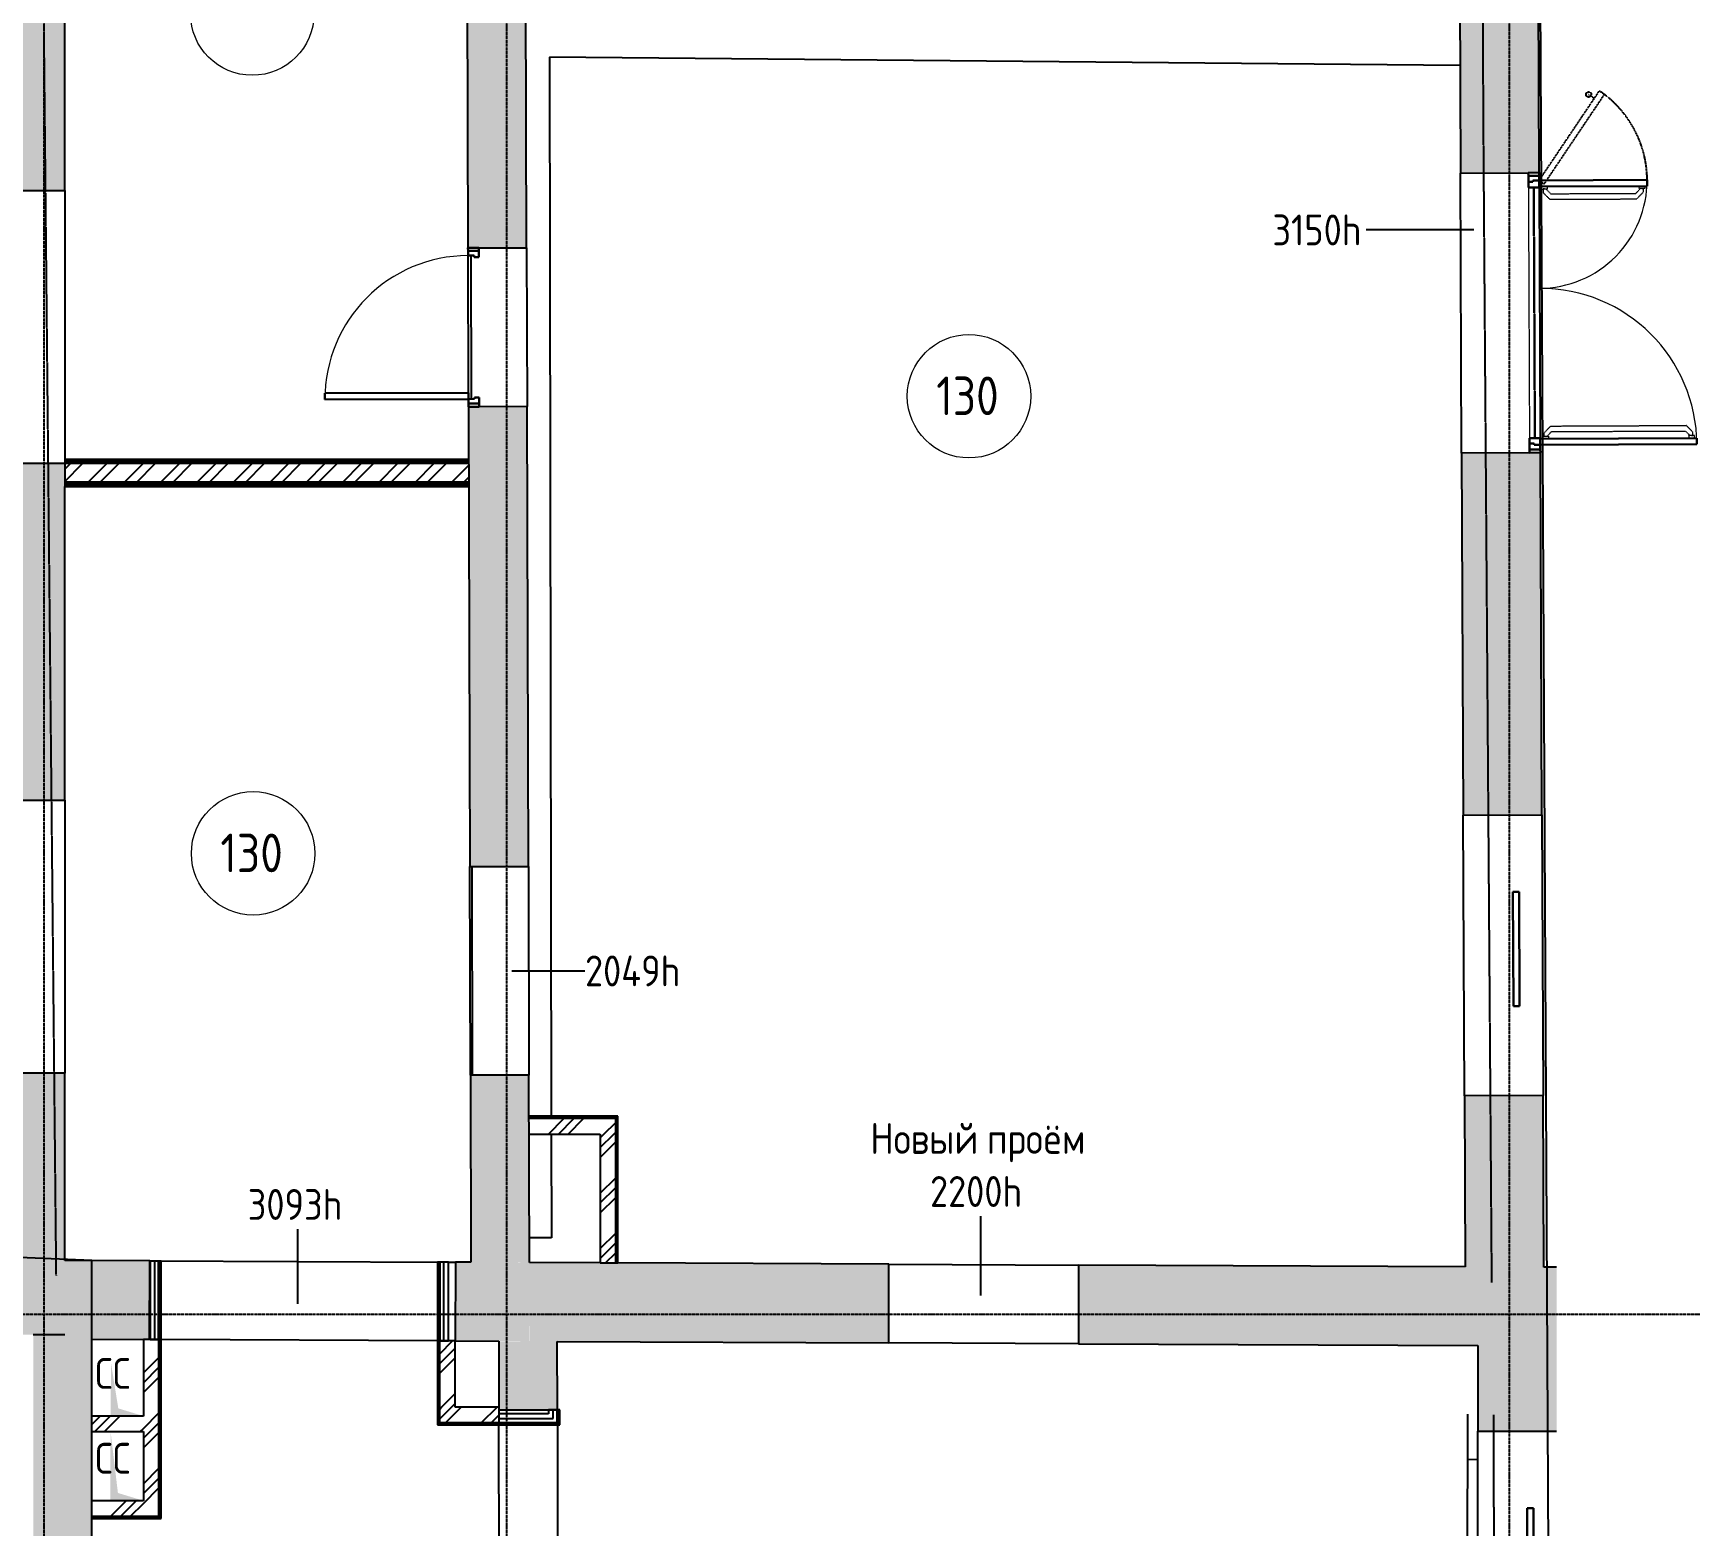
# Model space of a CAD drawing. Header units: millimetres. Extents: x -99936 to 523262, y -63190 to 327013.
# Drawn here: x 46340 to 57142, y 19186 to 28861 of the extents above; entities that cross this region are included whole.
import ezdxf

# ---------------------------------------------------------------- set-up
doc = ezdxf.new("R2010")
doc.units = ezdxf.units.MM
for name, pattern in [('ADSK_Линия сетки', [25, 20, -2.5, 0, -2.5]), ('ADSK_Сверху', [4.5, 3, -1.5]), ('ADSK_Снесено', [4.5, 3, -1.5]), ('ADSK_Штриховая_ш2 п1', [3, 2, -1])]:
    doc.linetypes.add(name, pattern=pattern)
for name, color, linetype, lineweight, true_color in [('_ Окна', 5, 'Continuous', 30, 0x0000ff), ('Линии', 7, 'Continuous', 9, 0x00a600), ('Стены внутренние', 5, 'Continuous', 18, 0x0000ff), ('Стены наружные', 1, 'ADSK_Снесено', 18, 0xff0000)]:
    doc.layers.add(name, color=color, linetype=linetype, lineweight=lineweight, true_color=true_color)
for name, color, linetype, lineweight in [('Аннотация', 7, 'Continuous', 9), ('Двери', 251, 'Continuous', 18), ('Марки помещений', 7, 'Continuous', 20), ('Окна', 251, 'Continuous', 18), ('Перекрытие', 7, 'Continuous', 18), ('Узлы', 7, 'Continuous', 18)]:
    doc.layers.add(name, color=color, linetype=linetype, lineweight=lineweight)
doc.styles.add('GOST Common_1', font='GOST Common_0.ttf', dxfattribs={"width": 0.9, "height": 200})
doc.styles.add('GOST Common_2', font='GOST Common_0.ttf', dxfattribs={"width": 0.9, "height": 250})
pattern_1 = [(45, (0, 0), (-179.6051, 179.6051), []), (45, (63.5, 0), (0, 359.2102), []), (45, (-63.5, 0), (0, 359.2102), [])]

# ---------------------------------------------------------------- blocks, each defined once
blk = doc.blocks.new('Витраж-тент - 75мм-2075144-01 План 1-го этажа маркировочный')
at = {"layer": '_ Окна', "color": 161, "linetype": 'ADSK_Сверху', "true_color": 0xaaaaff}
for p, q in [((-887.5, 25), (-812.5, 25)), ((-812.5, 25), (-812.5, -45)), ((887.5, 25), (812.5, 25)), ((812.5, 25), (812.5, -45)), ((-812.5, -45), (-887.5, -45)), ((-812.5, -10), (812.5, -10)), ((812.5, -45), (887.5, -45))]:
    blk.add_line(p, q, dxfattribs=at)
at = {"layer": 'Окна', "color": 161, "linetype": 'ADSK_Сверху', "true_color": 0xaaaaff}
for p, q in [((812.5, 25), (-812.5, 25)), ((-812.5, -45), (812.5, -45))]:
    blk.add_line(p, q, dxfattribs=at)
blk = doc.blocks.new('Витраж-стеклопакет - Глухой стеклопакет 40мм-1233085-01 План 1-го этажа маркировочный')
at = {"layer": '_ Окна'}
for p, q in [((370, 20), (-370, 20)), ((-370, 20), (-370, -20)), ((370, -20), (370, 20)), ((-370, -20), (370, -20))]:
    blk.add_line(p, q, dxfattribs=at)
blk = doc.blocks.new('AC_Дверь_Однопольная - Д-34п 1030х2200h-1983151-01 План 1-го этажа маркировочный')
at = {"layer": 'Двери', "lineweight": 30}
for p, q in [((-465, 1120), (-425, 1120)), ((-465, 190), (-465, 1120)), ((-425, 1120), (-425, 190)), ((-515, 190), (-495, 190)), ((-515, 120), (-515, 190)), ((-495, 120), (-515, 120)), ((-495, 190), (-465, 190)), ((-495, 120), (-495, 190)), ((-495, 190), (-495, 120)), ((-455, 120), (-495, 120)), ((-425, 190), (-465, 190)), ((-465, 190), (-465, 150)), ((-465, 150), (-455, 150)), ((-455, 150), (-455, 120)), ((455, 150), (465, 150)), ((455, 120), (455, 150)), ((495, 120), (455, 120)), ((465, 190), (495, 190)), ((465, 150), (465, 190)), ((495, 190), (495, 120)), ((495, 190), (515, 190)), ((495, 120), (495, 190)), ((515, 120), (495, 120)), ((515, 190), (515, 120))]:
    blk.add_line(p, q, dxfattribs=at)
at = {"layer": 'Двери'}
blk.add_arc((-465, 190), 930, 0, 90, dxfattribs=at)
blk = doc.blocks.new('AC_Дверь_Двупольная - ДН-1л 1815х2110h-2039696-01 План 1-го этажа маркировочный')
at = {"layer": 'Двери', "linetype": 'ADSK_Сверху', "lineweight": 9}
for p, q in [((778, 1244), (735, 1202)), ((735, 323), (735, 1202)), ((801, 1226), (771, 1196)), ((771, 329), (771, 1196)), ((801, 1244), (778, 1244)), ((817, 1255), (801, 1255)), ((801, 1255), (801, 1217)), ((801, 1236), (801, 1244)), ((801, 1217), (817, 1217)), ((-818, 940), (-802, 940)), ((-802, 902), (-818, 902)), ((-802, 940), (-802, 902)), ((-802, 921), (-802, 929)), ((-802, 929), (-778, 929)), ((-802, 911), (-771, 881)), ((-778, 929), (-735, 887)), ((-771, 329), (-771, 881)), ((-735, 323), (-735, 887)), ((-802, 299), (-771, 329)), ((801, 299), (771, 329)), ((-802, 309), (-818, 309)), ((-818, 270), (-802, 270)), ((-802, 270), (-802, 309)), ((-802, 289), (-802, 281)), ((-802, 281), (-778, 281)), ((-778, 281), (-735, 323)), ((778, 281), (735, 323)), ((801, 281), (778, 281)), ((801, 270), (801, 309)), ((801, 309), (817, 309)), ((817, 270), (801, 270))]:
    blk.add_line(p, q, dxfattribs=at)
at = {"layer": 'Двери', "lineweight": 30}
for p, q in [((857, 1270), (817, 1270)), ((817, 1270), (817, 255)), ((857, 255), (857, 1270)), ((-858, 955), (-818, 955)), ((-858, 255), (-858, 955)), ((-818, 955), (-818, 255)), ((-908, 255), (-888, 255)), ((-908, 185), (-908, 255)), ((-888, 255), (-858, 255)), ((-888, 185), (-888, 255)), ((-888, 255), (-888, 185)), ((-818, 255), (-858, 255)), ((-858, 255), (-858, 215)), ((817, 255), (857, 255)), ((887, 255), (857, 255)), ((857, 255), (857, 215)), ((887, 185), (887, 255)), ((907, 255), (887, 255)), ((887, 255), (887, 185)), ((907, 185), (907, 255)), ((-888, 185), (-908, 185)), ((-848, 185), (-888, 185)), ((-858, 215), (-848, 215)), ((-848, 215), (-848, 185)), ((857, 215), (847, 215)), ((847, 215), (847, 185)), ((847, 185), (887, 185)), ((887, 185), (907, 185))]:
    blk.add_line(p, q, dxfattribs=at)
at = {"layer": 'Двери'}
for centre, radius, start, end in [((857, 255), 1015, 90, 180), ((-858, 255), 700, 360, 90)]:
    blk.add_arc(centre, radius, start, end, dxfattribs=at)
blk = doc.blocks.new('ADSK_Марка_Помещение_ОдноЗначение - Номер-247393-01 План 1-го этажа маркировочный')
at = {"layer": 'Марки помещений'}
blk.add_circle((0, 0), 4, dxfattribs=at)

msp = doc.modelspace()

# ---------------------------------------------------------------- hatches: boundary and pattern name
at = {"layer": 'Стены внутренние', "lineweight": 25, "true_color": 0x636466}
h = msp.add_hatch(color=251, dxfattribs=at)
h.paths.add_polyline_path([(49161.688, 26010.83), (49541.686, 26011.909), (49540.467, 26441.274), (49160.469, 26440.195), (49161.685, 26011.909)])
h.paths.add_polyline_path([(49157.544, 27470.191), (49537.542, 27471.27), (49529.679, 30240.176), (49149.681, 30239.097), (49154.08, 28689.989)])
h.paths.add_polyline_path([(49145.734, 31628.963), (49525.733, 31630.042), (49514.196, 35692.872), (49134.197, 35691.792), (49145.731, 31630.042)])
h.paths.add_polyline_path([(49131.264, 36724.788), (49511.262, 36725.867), (49510.828, 36878.77), (49130.814, 36883.074), (49131.264, 36724.987)])
h = msp.add_hatch(dxfattribs=at)
h.set_pattern_fill('FP_2', color=251, style=0, pattern_type=2)
h.set_pattern_definition([(45, (0, 0), (-117.8655, 117.8655), []), (45, (78.58, 0), (-117.8655, 117.8655), [])])
h.paths.add_polyline_path([(49161.857, 25951.146), (49161.437, 26071.146), (46543.212, 26071.146), (46543.212, 25951.146), (49161.805, 25951.146)])
h = msp.add_hatch(color=251, dxfattribs=at)
h.paths.add_polyline_path([(49556.225, 20891.93), (49552.773, 22107.508), (49172.775, 22106.429), (49176.219, 20893.684), (49514.371, 20892.123)])
h.paths.add_polyline_path([(49168.934, 23458.872), (49548.933, 23459.951), (49541.686, 26011.909), (49161.688, 26010.83), (49168.931, 23459.951)])
h = msp.add_hatch(dxfattribs=at)
h.set_pattern_fill('FP_3', color=251, style=0, pattern_type=2)
h.set_pattern_definition(pattern_1)
h.paths.add_polyline_path([(50014.841, 21724.839), (50114.841, 21724.839), (50114.841, 21824.839), (49553.576, 21824.839), (49553.86, 21724.839), (49736.53, 21724.839)])
h = msp.add_hatch(dxfattribs=at)
h.set_pattern_fill('FP_3', color=251, style=0, pattern_type=2)
h.set_pattern_definition(pattern_1)
h.paths.add_polyline_path([(50114.841, 20889.35), (50114.841, 21724.839), (50014.841, 21724.839), (50014.841, 20889.812), (50095.305, 20889.441)])
msp.add_hatch(color=251, dxfattribs=at).paths.add_polyline_path([(46339.852, 12936.767), (46719.852, 12940.41), (46719.852, 20395.02), (46543.212, 20395.836), (46543.212, 20424.059), (46339.852, 20424.059), (46339.852, 13592.3)])
h = msp.add_hatch(dxfattribs=at)
h.set_pattern_fill('FP_3', color=251, style=0, pattern_type=2)
h.set_pattern_definition(pattern_1)
h.paths.add_polyline_path([(47153.495, 19246.916), (47153.495, 20393.018), (47053.495, 20393.018), (47053.495, 19246.916), (47091.151, 19246.916)])
h = msp.add_hatch(dxfattribs=at)
h.set_pattern_fill('FP_3', color=251, style=0, pattern_type=2)
h.set_pattern_definition(pattern_1)
h.paths.add_polyline_path([(49072.625, 19953.939), (49074.409, 19953.939), (49074.409, 20384.148), (48974.409, 20384.148), (48974.409, 19953.939), (48980.571, 19953.939)])
h = msp.add_hatch(color=251, dxfattribs=at)
h.paths.add_polyline_path([(49361.796, 16651.52), (49741.796, 16652.057), (49739.133, 18537.569), (49359.134, 18537.032), (49361.668, 16742.055)])
h.paths.add_polyline_path([(49357.157, 19937.227), (49737.156, 19937.763), (49736.53, 20381.092), (49356.529, 20381.926), (49356.569, 20353.443)])
h = msp.add_hatch(dxfattribs=at)
h.set_pattern_fill('FP_3', color=251, style=0, pattern_type=2)
h.set_pattern_definition(pattern_1)
h.paths.add_polyline_path([(46751.103, 19796.916), (47053.495, 19796.916), (47053.495, 19896.916), (46719.852, 19896.916), (46719.852, 19796.916)])
h = msp.add_hatch(dxfattribs=at)
h.set_pattern_fill('FP_3', color=251, style=0, pattern_type=2)
h.set_pattern_definition(pattern_1)
h.paths.add_polyline_path([(48974.409, 19853.939), (49357.274, 19853.939), (49356.528, 19953.939), (48974.409, 19953.939)])
h = msp.add_hatch(dxfattribs=at)
h.set_pattern_fill('FP_3', color=251, style=0, pattern_type=2)
h.set_pattern_definition(pattern_1)
h.paths.add_polyline_path([(47046.404, 19246.916), (47053.495, 19246.916), (47053.426, 19346.916), (46719.852, 19346.916), (46719.852, 19246.916), (46834.261, 19246.916)])
at = {"layer": 'Стены наружные', "linetype": 'Continuous', "lineweight": 25, "true_color": 0x636466}
h = msp.add_hatch(color=251, dxfattribs=at)
h.paths.add_polyline_path([(56131.687, 20861.57), (56126.868, 21975.347), (55616.872, 21973.14), (55621.672, 20863.925), (56126.868, 20861.592)])
h.paths.add_polyline_path([(55608.998, 23793.123), (56118.993, 23795.33), (56108.84, 26142.13), (55598.844, 26139.923), (55608.48, 23912.973)])
h.paths.add_polyline_path([(55590.992, 27954.906), (56030.988, 27956.81), (56030.988, 27956.831), (56100.987, 27957.134), (56090.681, 30339.215), (55580.685, 30337.008), (55587.974, 28652.503)])
h.paths.add_polyline_path([(55576.575, 31286.999), (56086.57, 31289.206), (56072.019, 34652.539), (55562.023, 34650.333), (55574.007, 31880.659)])
h.paths.add_polyline_path([(55554.365, 36420.316), (56064.361, 36422.523), (56032.618, 43759.207), (55522.613, 43759.207), (55554.356, 36422.523)])
h = msp.add_hatch(color=251, dxfattribs=at)
h.paths.add_polyline_path([(46033.212, 20934.059), (46543.212, 20934.059), (46543.212, 22119.17), (46033.212, 22119.17)])
h.paths.add_polyline_path([(46033.212, 23889.17), (46543.212, 23889.17), (46543.212, 26071.146), (46033.212, 26071.146), (46033.212, 23912.973)])
h.paths.add_polyline_path([(46033.212, 27841.146), (46543.212, 27841.146), (46543.212, 30057.444), (46033.212, 30057.444)])
h.paths.add_polyline_path([(46033.212, 31827.444), (46543.212, 31827.444), (46543.212, 34118.808), (46033.212, 34118.808), (46033.212, 31880.659)])
h.paths.add_polyline_path([(46396.034, 35888.808), (46543.212, 35888.808), (46543.212, 43249.207), (46033.212, 43249.207), (46033.212, 35888.808), (46393.726, 35888.808)])
h = msp.add_hatch(color=251, dxfattribs=at)
h.paths.add_polyline_path([(46339.852, 20424.059), (46543.212, 20424.059), (46543.212, 20934.059), (45391.977, 20934.059), (45391.977, 20424.059), (45636.37, 20424.059)])
h.paths.add_polyline_path([(42686.552, 20424.059), (43576.977, 20424.059), (43576.977, 20934.059), (41597.582, 20934.059), (41597.582, 20424.059), (42515.943, 20424.623), (42630.339, 20425.478), (42630.349, 20424.059)])
h.paths.add_polyline_path([(39192.848, 20424.059), (39867.582, 20424.059), (39867.582, 20934.059), (30807.016, 20934.059), (30807.016, 20424.059), (38947.966, 20424.059)])
h = msp.add_hatch(color=251, dxfattribs=at)
h.paths.add_polyline_path([(49555.772, 20381.926), (49558.127, 20891.921), (49076.964, 20893.684), (49074.612, 20384.148), (49510.033, 20382.137)])
h.paths.add_polyline_path([(47093.035, 20393.297), (47095.39, 20903.292), (46543.212, 20905.841), (46543.212, 20395.836), (47053.495, 20393.48)])
h = msp.add_hatch(color=251, dxfattribs=at)
h.paths.add_polyline_path([(55703.949, 20353.539), (55703.949, 20863.545), (53115.345, 20875.497), (53115.345, 20365.491), (55638.441, 20353.842)])
h.paths.add_polyline_path([(51885.345, 20371.17), (51885.345, 20881.176), (49558.127, 20891.921), (49556.225, 20381.926), (50095.305, 20379.435), (51845.527, 20371.354)])
h = msp.add_hatch(color=251, dxfattribs=at)
h.paths.add_polyline_path([(56213.949, 9042.302), (56213.949, 9536.313), (55703.949, 9536.313), (55703.949, 9042.302), (55830.596, 9042.302)])
h.paths.add_polyline_path([(55703.949, 11356.313), (56213.949, 11356.313), (56213.949, 13914.844), (55703.949, 13914.844), (55703.949, 13510.502)])
h.paths.add_polyline_path([(55703.949, 15734.844), (56213.949, 15734.844), (56213.949, 17978.533), (55703.949, 17978.533), (55703.949, 15737.827)])
h.paths.add_polyline_path([(56213.949, 19798.533), (56213.949, 20861.19), (55703.949, 20863.545), (55703.949, 19798.533)])
at = {"layer": 'Узлы', "lineweight": 25, "true_color": 0x636466}
for points in [[(47035.313, 19896.916), (47053.495, 19896.916), (46890.702, 19946.395), (46843.184, 20241.958), (46841.223, 19896.916), (46902.501, 19896.916)], [(46840.593, 19347.901), (47053.495, 19347.901), (46888.214, 19398.136), (46840.593, 19796.916), (46837.979, 19347.901)]]:
    msp.add_hatch(color=251, dxfattribs=at).paths.add_polyline_path(points)

# ---------------------------------------------------------------- linework, layer by layer
at = {"linetype": 'ADSK_Линия сетки', "lineweight": 25}
for p, q in [((46409.91, -4984.787), (46409.91, 44534.787)), ((49409.91, -4984.787), (49409.91, 44534.787)), ((55909.91, -4984.787), (55909.91, 44534.787)), ((-11086.225, 20556.788), (57141.718, 20556.788))]:
    msp.add_line(p, q, dxfattribs=at)
at = {"color": 251, "lineweight": 25, "true_color": 0x636466}
for points in [[(46033.212, 20934.059), (46033.212, 43759.207), (56032.618, 43759.207), (56213.949, 8532.302), (49933.401, 8532.302), (49933.401, 150.232), (42036.932, 150.232), (42036.932, 2106.788), (31235.974, 2186.478), (31336.395, 2185.737), (31336.395, -2732.567), (18972.644, -2732.567), (18972.644, 2186.478), (8272.997, 2186.478), (8272.997, 272.021), (290.499, 306.788), (290.499, 8529.252)], [(771.126, 10918.396), (46719.852, 10918.396), (46719.852, 20904.566), (46033.212, 20934.059)]]:
    msp.add_lwpolyline(points, dxfattribs=at)
at = {"layer": 'Аннотация', "color": 251, "lineweight": 25, "true_color": 0x636466}
for p, q in [((54985.166, 27586.303), (54979.485, 27586.303)), ((55676.882, 27586.303), (54985.166, 27586.303)), ((49441.784, 22782.452), (49915.996, 22782.452)), ((52482.795, 20677.851), (52482.795, 21192.831)), ((48054.208, 20624.882), (48054.208, 21108.903))]:
    msp.add_line(p, q, dxfattribs=at)
at = {"layer": 'Линии', "color": 251, "lineweight": 25, "true_color": 0x636466}
for p, q in [((49685.626, 28706.712), (49697.558, 21839.839)), ((55587.974, 28652.503), (49685.626, 28706.712)), ((49179.477, 26490.249), (49177.861, 27420.248)), ((49187.094, 22106.47), (49184.744, 23458.917)), ((49697.758, 21724.839), (49698.928, 21051.472)), ((49698.928, 21051.472), (49555.773, 21051.224)), ((55703.949, 19613.913), (55638.13, 19613.982))]:
    msp.add_line(p, q, dxfattribs=at)
at = {"layer": 'Линии', "color": 251, "linetype": 'ADSK_Штриховая_ш2 п1', "lineweight": 25, "true_color": 0x636466}
for p, q in [((56101.203, 27907.134), (56491.894, 28487.962)), ((56134.393, 27884.809), (56525.084, 28465.637)), ((56421.96, 28464.62), (56459.299, 28439.504)), ((56491.894, 28487.962), (56525.084, 28465.637)), ((56100.987, 27957.134), (56101.203, 27907.134)), ((56101.203, 27907.134), (56134.393, 27884.809))]:
    msp.add_line(p, q, dxfattribs=at)
msp.add_circle((56421.96, 28464.62), 17, dxfattribs=at)
msp.add_arc((56101.203, 27907.134), 700, 0.0734937, 56.0734937, dxfattribs=at)
at = {"layer": 'Перекрытие', "color": 251, "linetype": 'ADSK_Сверху', "lineweight": 25, "true_color": 0x636466}
for p, q in [((55696.549, 36859.803), (55738.57, 28239.841)), ((46489.033, 20807.097), (46409.662, 28860.369)), ((55738.57, 28239.841), (55792.547, 20763.048)), ((55804.162, 19903.879), (55843.574, 8925.75))]:
    msp.add_line(p, q, dxfattribs=at)
at = {"layer": 'Перекрытие', "color": 251, "lineweight": 25, "true_color": 0x636466}
msp.add_line((55635.069, 16716.788), (55638.441, 19907.935), dxfattribs=at)
at = {"layer": 'Стены внутренние', "color": 251, "lineweight": 25, "true_color": 0x636466}
for p, q in [((49149.678, 30240.231), (49157.544, 27470.191)), ((49537.542, 27471.27), (49529.676, 30241.31)), ((49227.543, 27470.39), (49537.542, 27471.27)), ((49537.542, 27471.27), (49540.467, 26441.274)), ((49160.213, 26530.195), (49157.686, 27420.191)), ((49160.469, 26440.195), (49168.934, 23458.872)), ((49540.467, 26441.274), (49230.468, 26440.394)), ((49548.933, 23459.951), (49540.467, 26441.274)), ((49161.437, 26099.146), (46543.212, 26099.146)), ((46543.212, 26099.146), (46543.212, 25923.146)), ((46543.212, 25923.146), (49161.937, 25923.146)), ((49168.934, 23458.872), (49548.933, 23459.951)), ((49172.775, 22106.429), (49168.934, 23458.872)), ((49548.933, 23459.951), (49552.773, 22107.508)), ((49552.773, 22107.508), (49172.775, 22106.429)), ((49172.775, 22106.429), (49176.219, 20893.684)), ((49556.225, 20891.93), (49552.773, 22107.508)), ((50129.841, 21839.839), (49553.533, 21839.839)), ((50129.841, 20889.281), (50129.841, 21839.839)), ((49553.86, 21724.839), (50014.841, 21724.839)), ((50014.841, 21724.839), (50014.841, 20889.812)), ((47096.495, 20901.646), (47096.495, 20393.018)), ((47168.495, 20901.646), (47096.495, 20901.646)), ((47168.495, 20393.018), (47168.495, 20901.646)), ((48959.409, 20894.519), (48959.409, 19838.939)), ((49031.409, 20894.519), (48959.409, 20894.519)), ((49031.409, 20384.514), (49031.409, 20894.519)), ((50014.841, 20889.812), (50129.841, 20889.281)), ((46543.212, 20424.059), (46339.852, 20424.059)), ((46719.852, 12940.41), (46719.852, 20395.02)), ((47053.495, 20393.48), (47053.495, 19896.916)), ((47168.495, 20392.949), (47053.495, 20393.48)), ((47096.495, 20393.018), (47168.495, 20393.018)), ((47168.495, 19231.916), (47168.495, 20392.949)), ((49074.409, 20384.149), (48959.409, 20384.68)), ((48959.409, 20384.514), (49031.409, 20384.514)), ((49074.409, 19953.939), (49074.409, 20384.149)), ((49356.528, 20382.846), (49357.296, 19838.939)), ((49737.156, 19937.763), (49736.53, 20381.092)), ((47053.495, 19896.916), (46719.852, 19896.916)), ((49357.133, 19953.939), (49074.409, 19953.939)), ((49357.157, 19937.227), (49737.156, 19937.763)), ((49680.156, 19910.939), (49357.245, 19910.939)), ((49357.245, 19910.939), (49357.245, 19838.939)), ((49680.156, 19937.763), (49680.156, 19910.939)), ((49752.156, 19937.763), (49680.156, 19937.763)), ((49752.156, 19838.939), (49752.156, 19937.763)), ((46719.852, 19796.916), (47053.495, 19796.916)), ((47053.495, 19796.916), (47053.495, 19346.916)), ((48959.409, 19838.939), (49752.156, 19838.939)), ((49359.134, 18537.032), (49357.296, 19838.939)), ((49737.296, 19838.939), (49739.133, 18537.569)), ((47053.495, 19346.916), (46719.852, 19346.916)), ((46719.852, 19231.916), (47168.495, 19231.916))]:
    msp.add_line(p, q, dxfattribs=at)
at = {"layer": 'Стены наружные', "color": 251, "linetype": 'Continuous', "lineweight": 25, "true_color": 0x636466}
for p, q in [((55580.685, 30337.008), (55590.992, 27954.906)), ((56100.987, 27957.134), (56090.681, 30339.215)), ((46543.212, 27841.146), (46543.212, 30057.444)), ((55590.992, 27954.906), (56030.988, 27956.81)), ((55598.844, 26139.923), (55590.992, 27954.906)), ((46033.212, 27841.146), (46543.212, 27841.146)), ((46543.212, 27841.146), (46543.212, 26099.146)), ((56101.376, 27867.134), (56108.45, 26232.15)), ((56038.84, 26141.827), (55598.844, 26139.923)), ((56118.993, 23795.33), (56108.84, 26142.13)), ((46543.212, 26071.146), (46033.212, 26071.146)), ((55598.844, 26139.923), (55608.998, 23793.123)), ((46543.212, 23889.17), (46543.212, 25923.146)), ((46033.212, 23889.17), (46543.212, 23889.17)), ((46543.212, 23889.17), (46543.212, 22119.17)), ((55608.998, 23793.123), (56118.993, 23795.33)), ((55616.872, 21973.14), (55608.998, 23793.123)), ((56118.993, 23795.33), (56126.868, 21975.347)), ((46543.212, 22119.17), (46033.212, 22119.17)), ((46543.212, 20905.841), (46543.212, 22119.17)), ((56126.868, 21975.347), (55616.872, 21973.14)), ((55616.872, 21973.14), (55621.672, 20863.925)), ((56131.687, 20861.57), (56126.868, 21975.347)), ((47095.39, 20903.292), (46543.212, 20905.841)), ((47093.035, 20393.297), (47095.39, 20903.292)), ((47095.39, 20903.292), (49001.409, 20894.491)), ((49031.409, 20894.353), (49076.966, 20894.142)), ((49076.966, 20894.142), (49074.612, 20384.148)), ((49176.219, 20893.684), (49076.966, 20894.142)), ((50014.841, 20889.812), (49556.225, 20891.93)), ((51885.345, 20881.176), (50129.841, 20889.281)), ((51885.345, 20371.17), (51885.345, 20881.176)), ((51885.345, 20881.176), (53115.345, 20875.497)), ((55621.672, 20863.925), (53115.345, 20875.497)), ((53115.345, 20875.497), (53115.345, 20365.491)), ((56213.949, 20861.19), (56131.687, 20861.57)), ((46719.852, 20395.02), (47053.495, 20393.48)), ((48959.409, 20384.68), (47168.495, 20392.949)), ((49074.612, 20384.148), (49356.528, 20382.846)), ((49736.53, 20381.092), (51885.345, 20371.17)), ((53115.345, 20365.491), (51885.345, 20371.17)), ((53115.345, 20365.491), (55703.949, 20353.539)), ((55703.949, 20353.539), (55703.949, 19798.533)), ((55703.949, 19798.533), (56213.949, 19798.533)), ((55703.949, 17978.533), (55703.949, 19798.533))]:
    msp.add_line(p, q, dxfattribs=at)
at = {"layer": 'Стены наружные', "color": 251, "lineweight": 25, "true_color": 0x636466}
for p, q in [((49161.463, 26090.146), (46543.212, 26090.146)), ((49161.48, 26084.146), (46543.212, 26084.146)), ((49161.516, 26071.146), (46543.212, 26071.146)), ((49161.857, 25951.146), (46543.212, 25951.146)), ((49161.894, 25938.146), (46543.212, 25938.146)), ((49161.911, 25932.146), (46543.212, 25932.146)), ((50120.841, 21830.839), (49553.559, 21830.839)), ((50114.841, 21824.839), (49553.576, 21824.839)), ((50114.841, 20889.35), (50114.841, 21824.839)), ((50120.841, 20889.323), (50120.841, 21830.839)), ((47126.495, 20393.018), (47126.495, 20901.646)), ((47151.495, 20393.018), (47151.495, 20901.646)), ((47153.495, 19246.916), (47153.495, 20901.646)), ((47159.495, 20393.018), (47159.495, 20901.646)), ((48968.409, 19847.939), (48968.409, 20894.519)), ((48974.409, 19853.939), (48974.409, 20894.519)), ((48976.409, 20384.514), (48976.409, 20894.519)), ((49001.409, 20384.514), (49001.409, 20894.519)), ((47159.495, 19240.916), (47159.495, 20392.99)), ((49357.245, 19880.939), (49710.156, 19880.939)), ((49710.156, 19880.939), (49710.156, 19937.763)), ((49735.156, 19855.939), (49735.156, 19937.763)), ((49737.156, 19853.939), (49737.156, 19937.763)), ((49743.156, 19847.939), (49743.156, 19937.763)), ((48968.409, 19847.939), (49743.156, 19847.939)), ((48974.409, 19853.939), (49737.156, 19853.939)), ((49357.245, 19855.939), (49735.156, 19855.939)), ((46719.852, 19246.916), (47153.495, 19246.916)), ((46719.852, 19240.916), (47159.495, 19240.916))]:
    msp.add_line(p, q, dxfattribs=at)

# ---------------------------------------------------------------- block references
at = {"layer": '_ Окна', "color": 251, "linetype": 'ADSK_Сверху', "lineweight": 25, "true_color": 0x636466, "rotation": 270.2478943676963}
msp.add_blockref('Витраж-тент - 75мм-2075144-01 План 1-го этажа маркировочный', (56079.913, 27049.491), dxfattribs=at)
at = {"layer": 'Двери', "color": 251, "linetype": 'ADSK_Сверху', "lineweight": 25, "true_color": 0x636466, "rotation": 270.2478943676962}
msp.add_blockref('AC_Дверь_Двупольная - ДН-1л 1815х2110h-2039696-01 План 1-го этажа маркировочный', (55849.916, 27048.539), dxfattribs=at)
at = {"layer": 'Двери', "color": 251, "lineweight": 25, "true_color": 0x636466, "rotation": 90.16269940438917}
msp.add_blockref('AC_Дверь_Однопольная - Д-34п 1030х2200h-1983151-01 План 1-го этажа маркировочный', (49349.005, 26955.733), dxfattribs=at)
at = {"layer": 'Марки помещений', "color": 251, "lineweight": 25, "true_color": 0x636466, "xscale": 99.99999999999993, "yscale": 99.99999999999993, "zscale": 99.99999999999993}
for p in [(47759.039, 28988.918), (52405.194, 26508.139), (47764.469, 23544.677)]:
    msp.add_blockref('ADSK_Марка_Помещение_ОдноЗначение - Номер-247393-01 План 1-го этажа маркировочный', p, dxfattribs=at)
at = {"layer": 'Окна', "color": 251, "lineweight": 25, "true_color": 0x636466}
for p, rotation in [((55952.759, 22924.602), 270.2478943676966), ((56043.949, 18928.533), 270.0000000000003)]:
    msp.add_blockref('Витраж-стеклопакет - Глухой стеклопакет 40мм-1233085-01 План 1-го этажа маркировочный', p, dxfattribs=dict(at, rotation=rotation))

# ---------------------------------------------------------------- texts
at = {"layer": 'Аннотация', "color": 251, "lineweight": 25, "true_color": 0x636466, "char_height": 200, "attachment_point": 1, "style": 'GOST Common_1'}
for s, insert, width in [('3150h', (54372.266, 27686.303), 735.94912), ('2049h', (49915.996, 22882.452), 815.31619), ('Новый', (51765.495, 21796.404), 836.96175), ('проём', (52521.542, 21796.404), 815.31619), ('2200h', (52152.449, 21452.446), 793.67063), ('3093h', (47729.758, 21368.476), 779.24025), ('СС', (46740.727, 20272.903), 317.46825), ('СС', (46740.727, 19722.903), 317.46825)]:
    msp.add_mtext(s, dxfattribs=dict(at, insert=insert, width=width))
at = {"layer": 'Марки помещений', "color": 251, "lineweight": 25, "true_color": 0x636466, "char_height": 250, "width": 526.70869, "attachment_point": 1, "style": 'GOST Common_2'}
for insert in [(52192.786, 26635.864), (47552.062, 23672.402)]:
    msp.add_mtext('130', dxfattribs=dict(at, insert=insert))

doc.saveas('drawing.dxf')
